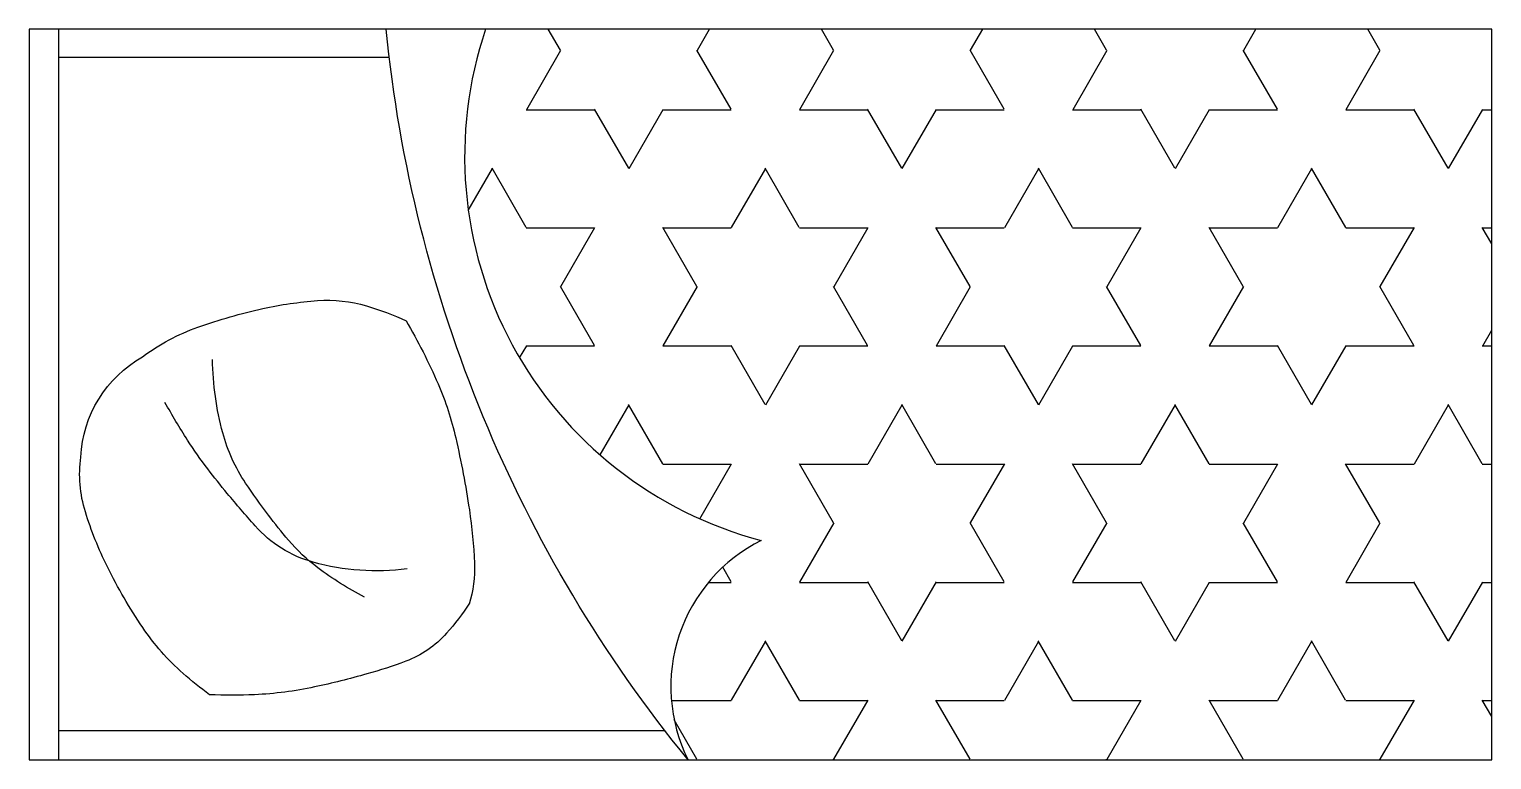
# Model space of a CAD drawing. Header units: millimetres. Extents: x -970.78 to -969.08, y 2734.33 to 2735.18.
import ezdxf

# ---------------------------------------------------------------- set-up
doc = ezdxf.new("R2010")
doc.units = ezdxf.units.MM
doc.header["$LTSCALE"] = 10
doc.layers.add('Móveis_camas', color=2, linetype='Continuous')

msp = doc.modelspace()

# ---------------------------------------------------------------- hatches: boundary and pattern name
at = {"layer": 'Móveis_camas'}
h = msp.add_hatch(dxfattribs=at)
h.set_pattern_fill('STARS', color=1, scale=0.025, style=0)
h.set_pattern_definition([(0, (-115.97059, 4.97831), (0, 0.1374815), [0.079375, -0.079375]), (60, (-115.97059, 4.97831), (-0.1190624716, 0.06874075), [0.079375, -0.079375]), (120, (-115.9309, 5.04705), (-0.1190624716, -0.06874075), [0.079375, -0.079375])])
h.paths.add_polyline_path([(-969.9311, 2734.5849, 0.414214), (-970.0162, 2734.3297), (-969.0821, 2734.3297), (-969.0821, 2735.1797), (-970.2516, 2735.1797, 0.434874)])

# ---------------------------------------------------------------- linework, layer by layer
for p, q in [((-970.748, 2735.1797), (-970.748, 2734.3297)), ((-970.3636, 2735.1466), (-970.748, 2735.1466)), ((-970.748, 2734.3637), (-970.0432, 2734.3637))]:
    msp.add_line(p, q, dxfattribs=at)
msp.add_lwpolyline([(-970.7821, 2734.3297), (-969.0821, 2734.3297), (-969.0821, 2735.1797), (-970.7821, 2735.1797)], close=True, dxfattribs=at)
for points in [[(-970.2516, 2735.1797, 0.434874), (-969.9311, 2734.5849, 0.414214), (-970.0162, 2734.3297, -0.147498), (-970.3672, 2735.1797)], [(-970.2705, 2734.5119, -0.040453), (-970.297, 2734.4768, -0.121269), (-970.3444, 2734.4443, -0.020937), (-970.3896, 2734.4295, -0.015911), (-970.4503, 2734.4144, -0.04249), (-970.5201, 2734.4054, -0.020654), (-970.5724, 2734.4054, -0.022056), (-970.6032, 2734.4301, -0.064376), (-970.6502, 2734.4835, -0.03352), (-970.6912, 2734.554, -0.039598), (-970.7168, 2734.6182, -0.109626), (-970.7221, 2734.6819, -0.257026), (-970.6506, 2734.7985, -0.075208), (-970.5859, 2734.833, -0.030275), (-970.5105, 2734.8546, -0.036967), (-970.4469, 2734.8639, -0.089016), (-970.3901, 2734.8578, -0.036988), (-970.3441, 2734.8405, -0.030345), (-970.3068, 2734.767, -0.04596), (-970.2863, 2734.7041, -0.01901), (-970.2705, 2734.6205, -0.025886), (-970.2645, 2734.5583, -0.088683), (-970.2708, 2734.5107, -0.020726)]]:
    msp.add_lwpolyline(points, format="xyb", dxfattribs=at)
at = {"layer": 'Móveis_camas', "color": 1}
for points in [[(-970.3924, 2734.5189, -0.040593), (-970.4467, 2734.5531, -0.055645), (-970.4808, 2734.5852, -0.015363), (-970.5041, 2734.6144, -0.01263), (-970.5305, 2734.6515, -0.082628), (-970.5571, 2734.7099, -0.061291), (-970.5691, 2734.7952)], [(-970.3427, 2734.552, -0.103492), (-970.452, 2734.5595, -0.14369), (-970.5194, 2734.6018, -0.007817), (-970.5519, 2734.6396, -0.010698), (-970.5746, 2734.6681, -0.020146), (-970.598, 2734.7014, -0.015912), (-970.6243, 2734.7455)]]:
    msp.add_lwpolyline(points, format="xyb", dxfattribs=at)

doc.saveas('drawing.dxf')
